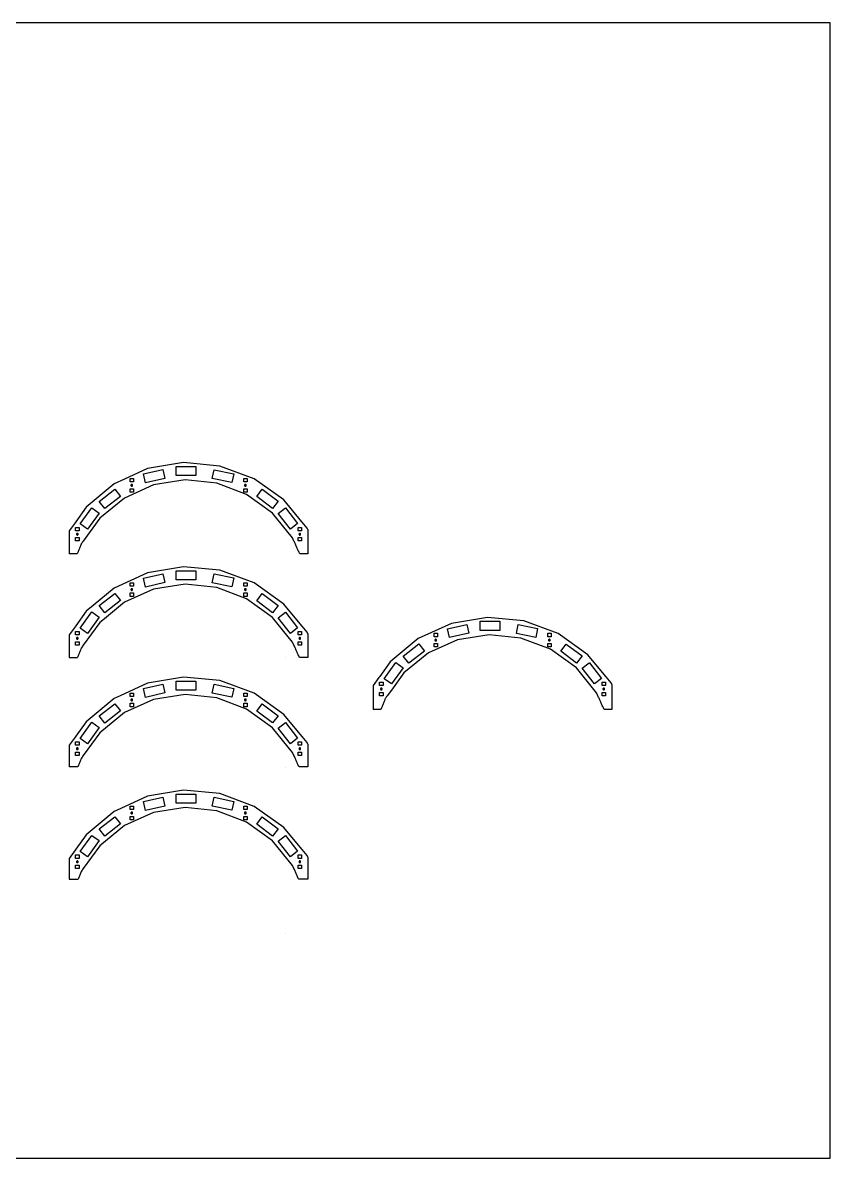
# Model space of a CAD drawing. Header units: metres. Extents: x -1012 to 1988, y -1326 to 674.
# Drawn here: x 566 to 1988, y -1326 to 674 of the extents above; entities that cross this region are included whole.
import ezdxf

# ---------------------------------------------------------------- set-up
doc = ezdxf.new("R2010")
doc.units = ezdxf.units.M

msp = doc.modelspace()

# ---------------------------------------------------------------- linework, layer by layer
at = {"layer": 'Layer0'}
for p, q in [((1987.8, 674.1), (-1012.2, 674.1)), ((1987.8, -1325.9), (1987.8, 674.1)), ((785.7, -111.3), (745.3, -129.8)), ((778.7, -120.6), (812.9, -112.9)), ((849.1, -100.6), (785.7, -111.3)), ((812.9, -112.9), (816.4, -128.5)), ((836.1, -107.5), (871.1, -107.5)), ((836.1, -123.5), (836.1, -107.5)), ((913.1, -106.7), (849.1, -100.6)), ((871.1, -107.5), (871.1, -123.5)), ((899.9, -128.9), (903.2, -113.2)), ((903.2, -113.2), (937.5, -120.4)), ((973.4, -129.1), (913.1, -106.7)), ((727.2, -138.1), (677.7, -179.1)), ((745.3, -129.8), (727.2, -138.1)), ((755.1, -128.7), (761.1, -128.7)), ((755.1, -134.7), (755.1, -128.7)), ((761.1, -134.7), (755.1, -134.7)), ((756.8, -140), (756.7, -140.3)), ((757, -139.6), (756.8, -140)), ((757.4, -139.4), (757, -139.6)), ((757.7, -139.3), (757.4, -139.4)), ((758.1, -139.2), (757.7, -139.3)), ((758.5, -139.3), (758.1, -139.2)), ((758.9, -139.4), (758.5, -139.3)), ((759.2, -139.6), (758.9, -139.4)), ((759.4, -140), (759.2, -139.6)), ((759.5, -140.1), (759.4, -140)), ((761.1, -128.7), (761.1, -134.7)), ((782.3, -136.2), (778.7, -120.6)), ((816.4, -128.5), (782.3, -136.2)), ((851.9, -131.2), (796.5, -140.1)), ((871.1, -123.5), (836.1, -123.5)), ((907.8, -136.9), (851.9, -131.2)), ((934.2, -136), (899.9, -128.9)), ((960.2, -156.9), (907.8, -136.9)), ((937.5, -120.4), (934.2, -136)), ((955.1, -128.7), (961.1, -128.7)), ((955.1, -134.7), (955.1, -128.7)), ((961.1, -134.7), (955.1, -134.7)), ((956.8, -140), (956.7, -140.1)), ((957, -139.6), (956.8, -140)), ((957.4, -139.4), (957, -139.6)), ((957.7, -139.3), (957.4, -139.4)), ((958.1, -139.2), (957.7, -139.3)), ((958.5, -139.3), (958.1, -139.2)), ((958.9, -139.4), (958.5, -139.3)), ((959.2, -139.6), (958.9, -139.4)), ((959.4, -140), (959.2, -139.6)), ((959.5, -140.3), (959.4, -140)), ((961.1, -128.7), (961.1, -134.7)), ((1025.8, -166.4), (973.4, -129.1)), ((700.7, -168.9), (728.3, -147.4)), ((728.3, -147.4), (738.1, -160.1)), ((796.5, -140.1), (745.3, -163.1)), ((755.1, -146.7), (761.1, -146.7)), ((755.1, -152.7), (755.1, -146.7)), ((761.1, -152.7), (755.1, -152.7)), ((756.7, -140.3), (756.6, -140.7)), ((756.6, -140.7), (756.7, -141.1)), ((756.7, -141.1), (756.7, -141.3)), ((756.7, -141.3), (756.8, -141.5)), ((756.8, -141.5), (757, -141.8)), ((757, -141.8), (757.4, -142)), ((757.4, -142), (757.7, -142.2)), ((757.7, -142.2), (758.1, -142.2)), ((758.1, -142.2), (758.5, -142.2)), ((758.5, -142.2), (758.9, -142)), ((758.9, -142), (759.2, -141.8)), ((759.2, -141.8), (759.4, -141.5)), ((759.4, -141.5), (759.5, -141.1)), ((759.5, -140.3), (759.5, -140.1)), ((759.6, -140.7), (759.5, -140.3)), ((759.5, -141.1), (759.6, -140.7)), ((761.1, -146.7), (761.1, -152.7)), ((955.1, -146.7), (961.1, -146.7)), ((955.1, -152.7), (955.1, -146.7)), ((961.1, -152.7), (955.1, -152.7)), ((956.7, -140.3), (956.6, -140.7)), ((956.6, -140.7), (956.7, -141.1)), ((956.7, -140.1), (956.7, -140.3)), ((956.7, -141.1), (956.8, -141.5)), ((956.8, -141.5), (957, -141.8)), ((957, -141.8), (957.4, -142)), ((957.4, -142), (957.7, -142.2)), ((957.7, -142.2), (958.1, -142.2)), ((958.1, -142.2), (958.5, -142.2)), ((958.5, -142.2), (958.9, -142)), ((958.9, -142), (959.2, -141.8)), ((959.2, -141.8), (959.4, -141.5)), ((959.4, -141.5), (959.5, -141.3)), ((959.6, -140.7), (959.5, -140.3)), ((959.5, -141.1), (959.6, -140.7)), ((959.5, -141.3), (959.5, -141.1)), ((1005.7, -189.8), (960.2, -156.9)), ((961.1, -146.7), (961.1, -152.7)), ((978.1, -160.3), (987.8, -147.5)), ((987.8, -147.5), (1015.7, -168.6)), ((677.7, -179.1), (659.4, -204.8)), ((710.5, -181.6), (700.7, -168.9)), ((745.3, -163.1), (701.8, -198.5)), ((738.1, -160.1), (710.5, -181.6)), ((1006, -181.4), (978.1, -160.3)), ((1015.7, -168.6), (1006, -181.4)), ((1057.6, -204.8), (1025.8, -166.4)), ((667.2, -208.7), (687.6, -180.2)), ((701.8, -198.5), (672.6, -238.8)), ((700.6, -189.5), (680.2, -218)), ((687.6, -180.2), (700.6, -189.5)), ((1041.1, -233.3), (1005.7, -189.8)), ((1015.9, -190.4), (1028.5, -180.5)), ((1037.4, -217.9), (1015.9, -190.4)), ((1028.5, -180.5), (1028.5, -180.6)), ((1028.5, -180.6), (1050, -208.1)), ((658.2, -206.5), (648.1, -220.7)), ((659.4, -204.8), (658.2, -206.5)), ((659.3, -220.7), (659.3, -214.7)), ((659.3, -214.7), (665.3, -214.7)), ((665.3, -214.7), (665.3, -220.7)), ((680.2, -218), (667.2, -208.7)), ((1050, -208.1), (1037.4, -217.9)), ((1050.9, -214.7), (1056.9, -214.7)), ((1050.9, -220.7), (1050.9, -214.7)), ((1056.9, -214.7), (1056.9, -220.7)), ((1058, -205.3), (1057.6, -204.8)), ((1066.8, -215.9), (1058, -205.3)), ((1068.1, -218.7), (1066.8, -215.9)), ((1068.1, -218.7), (1068.1, -261.6)), ((648.1, -220.7), (648.1, -261.6)), ((665.3, -220.7), (659.3, -220.7)), ((659.3, -232.7), (665.3, -232.7)), ((659.3, -238.7), (659.3, -232.7)), ((665.3, -238.7), (659.3, -238.7)), ((661, -226), (660.8, -226.3)), ((660.8, -226.3), (660.8, -226.7)), ((660.8, -226.7), (660.8, -227.1)), ((660.8, -227.1), (661, -227.5)), ((661.2, -225.7), (661, -226)), ((661, -227.5), (661.2, -227.8)), ((661.5, -225.4), (661.2, -225.7)), ((661.2, -227.8), (661.4, -227.9)), ((661.4, -227.9), (661.5, -228)), ((661.9, -225.3), (661.5, -225.4)), ((661.5, -228), (661.9, -228.2)), ((662.3, -225.2), (661.9, -225.3)), ((661.9, -228.2), (662.3, -228.2)), ((662.7, -225.3), (662.3, -225.2)), ((662.3, -228.2), (662.7, -228.2)), ((663, -225.4), (662.7, -225.3)), ((662.7, -228.2), (663, -228)), ((663.2, -225.5), (663, -225.4)), ((663, -228), (663.3, -227.8)), ((663.3, -225.7), (663.2, -225.5)), ((663.6, -226), (663.3, -225.7)), ((663.3, -227.8), (663.6, -227.5)), ((663.7, -226.3), (663.6, -226)), ((663.6, -227.5), (663.7, -227.1)), ((663.8, -226.7), (663.7, -226.3)), ((663.7, -227.1), (663.8, -226.7)), ((665.3, -232.7), (665.3, -238.7)), ((672.6, -238.8), (671.6, -240.3)), ((1043.6, -238.8), (1041.1, -233.3)), ((1044.3, -240.3), (1043.6, -238.8)), ((1056.9, -220.7), (1050.9, -220.7)), ((1050.9, -232.7), (1056.9, -232.7)), ((1050.9, -238.7), (1050.9, -232.7)), ((1056.9, -238.7), (1050.9, -238.7)), ((1052.5, -226.3), (1052.4, -226.7)), ((1052.4, -226.7), (1052.5, -227.1)), ((1052.6, -226), (1052.5, -226.3)), ((1052.5, -227.1), (1052.6, -227.5)), ((1052.9, -225.7), (1052.6, -226)), ((1052.6, -227.5), (1052.9, -227.8)), ((1053.2, -225.4), (1052.9, -225.7)), ((1052.9, -227.8), (1053.2, -228)), ((1053.5, -225.3), (1053.2, -225.4)), ((1053.2, -228), (1053.5, -228.2)), ((1053.9, -225.2), (1053.5, -225.3)), ((1053.5, -228.2), (1053.9, -228.2)), ((1054.3, -225.3), (1053.9, -225.2)), ((1053.9, -228.2), (1054.3, -228.2)), ((1054.7, -225.4), (1054.3, -225.3)), ((1054.3, -228.2), (1054.7, -228)), ((1055, -225.7), (1054.7, -225.4)), ((1054.7, -228), (1055, -227.8)), ((1055.2, -226), (1055, -225.7)), ((1055, -227.8), (1055.2, -227.5)), ((1055.4, -226.3), (1055.2, -226)), ((1055.2, -227.5), (1055.4, -227.1)), ((1055.4, -226.7), (1055.4, -226.3)), ((1055.4, -227.1), (1055.4, -226.7)), ((1056.9, -232.7), (1056.9, -238.7)), ((663.3, -258.8), (662.7, -260.2)), ((663.8, -257.4), (663.3, -258.8)), ((664.3, -255.9), (663.8, -257.4)), ((664.9, -254.5), (664.3, -255.9)), ((665.4, -253.1), (664.9, -254.5)), ((666, -251.7), (665.4, -253)), ((665.4, -253), (665.4, -253.1)), ((666.5, -250.3), (666, -251.6)), ((666, -251.6), (666, -251.7)), ((667, -248.8), (666.5, -250.2)), ((666.5, -250.2), (666.5, -250.3)), ((667.1, -248.8), (667, -248.8)), ((667.6, -247.4), (667.1, -248.8)), ((667.8, -246.8), (667.6, -247.4)), ((668.2, -245.9), (667.8, -246.8)), ((668.7, -244.5), (668.2, -245.9)), ((668.9, -244), (668.7, -244.5)), ((669.5, -243.1), (668.9, -244)), ((670.6, -241.7), (669.5, -243.1)), ((671.6, -240.3), (670.6, -241.7)), ((1044.9, -241.7), (1044.3, -240.3)), ((1045.5, -243.1), (1044.9, -241.7)), ((1046.2, -244.5), (1045.5, -243.1)), ((1046.8, -245.9), (1046.2, -244.5)), ((1047.2, -246.8), (1046.8, -245.9)), ((1047.4, -247.4), (1047.2, -246.8)), ((1048.1, -248.8), (1047.4, -247.4)), ((1048.7, -250.2), (1048.1, -248.8)), ((1048.1, -248.8), (1048.1, -248.8)), ((1048.7, -250.3), (1048.7, -250.2)), ((1049.3, -251.6), (1048.7, -250.3)), ((1049.4, -251.7), (1049.3, -251.6)), ((1050, -253), (1049.4, -251.7)), ((1050, -253.1), (1050, -253)), ((1050.6, -254.5), (1050, -253.1)), ((1051.3, -255.9), (1050.6, -254.5)), ((1051.9, -257.4), (1051.3, -255.9)), ((1052.6, -258.8), (1051.9, -257.4)), ((1053.2, -260.2), (1052.6, -258.8)), ((662.2, -261.6), (648.1, -261.6)), ((662.7, -260.2), (662.2, -261.6)), ((1053.8, -261.6), (1053.2, -260.2)), ((1068.1, -261.6), (1053.8, -261.6)), ((785.7, -294.9), (727.2, -321.7)), ((778.7, -304.2), (812.9, -296.5)), ((849.1, -284.2), (785.7, -294.9)), ((812.9, -296.5), (816.4, -312.1)), ((836.1, -291.1), (871.1, -291.1)), ((836.1, -307.1), (836.1, -291.1)), ((913.1, -290.2), (849.1, -284.2)), ((871.1, -291.1), (871.1, -307.1)), ((899.9, -312.5), (903.2, -296.8)), ((903.2, -296.8), (937.5, -303.9)), ((973.4, -312.7), (913.1, -290.2)), ((755.1, -318.3), (755.1, -312.3)), ((755.1, -312.3), (761.1, -312.3)), ((761.1, -318.3), (755.1, -318.3)), ((761.1, -312.3), (761.1, -318.3)), ((782.3, -319.8), (778.7, -304.2)), ((816.4, -312.1), (782.3, -319.8)), ((851.9, -314.8), (796.5, -323.7)), ((871.1, -307.1), (836.1, -307.1)), ((907.8, -320.5), (851.9, -314.8)), ((934.2, -319.6), (899.9, -312.5)), ((937.5, -303.9), (934.2, -319.6)), ((955.1, -312.3), (961.1, -312.3)), ((955.1, -318.3), (955.1, -312.3)), ((961.1, -318.3), (955.1, -318.3)), ((961.1, -312.3), (961.1, -318.3)), ((1025.8, -349.9), (973.4, -312.7)), ((727.2, -321.7), (690.4, -352.1)), ((700.7, -352.5), (728.3, -331)), ((728.3, -331), (738.1, -343.6)), ((796.5, -323.7), (745.3, -346.6)), ((755.1, -330.3), (761.1, -330.3)), ((755.1, -336.3), (755.1, -330.3)), ((761.1, -336.3), (755.1, -336.3)), ((756.7, -323.9), (756.6, -324.3)), ((756.6, -324.3), (756.7, -324.7)), ((756.8, -323.5), (756.7, -323.9)), ((756.7, -324.7), (756.7, -324.8)), ((756.7, -324.8), (756.8, -325)), ((757, -323.2), (756.8, -323.5)), ((756.8, -325), (757, -325.3)), ((757.4, -323), (757, -323.2)), ((757, -325.3), (757.4, -325.6)), ((757.7, -322.8), (757.4, -323)), ((757.4, -325.6), (757.7, -325.7)), ((758.1, -322.8), (757.7, -322.8)), ((757.7, -325.7), (758.1, -325.8)), ((758.5, -322.8), (758.1, -322.8)), ((758.1, -325.8), (758.5, -325.7)), ((758.9, -323), (758.5, -322.8)), ((758.5, -325.7), (758.9, -325.6)), ((759.2, -323.2), (758.9, -323)), ((758.9, -325.6), (759.2, -325.3)), ((759.4, -323.5), (759.2, -323.2)), ((759.2, -325.3), (759.4, -325)), ((759.5, -323.7), (759.4, -323.5)), ((759.4, -325), (759.5, -324.7)), ((759.5, -323.9), (759.5, -323.7)), ((759.6, -324.3), (759.5, -323.9)), ((759.5, -324.7), (759.6, -324.3)), ((761.1, -330.3), (761.1, -336.3)), ((960.2, -340.5), (907.8, -320.5)), ((955.1, -330.3), (961.1, -330.3)), ((955.1, -336.3), (955.1, -330.3)), ((961.1, -336.3), (955.1, -336.3)), ((956.7, -323.9), (956.6, -324.3)), ((956.6, -324.3), (956.7, -324.7)), ((956.8, -323.5), (956.7, -323.7)), ((956.7, -323.7), (956.7, -323.9)), ((956.7, -324.7), (956.8, -325)), ((957, -323.2), (956.8, -323.5)), ((956.8, -325), (957, -325.3)), ((957.4, -323), (957, -323.2)), ((957, -325.3), (957.4, -325.6)), ((957.7, -322.8), (957.4, -323)), ((957.4, -325.6), (957.7, -325.7)), ((958.1, -322.8), (957.7, -322.8)), ((957.7, -325.7), (958.1, -325.8)), ((958.5, -322.8), (958.1, -322.8)), ((958.1, -325.8), (958.5, -325.7)), ((958.9, -323), (958.5, -322.8)), ((958.5, -325.7), (958.9, -325.6)), ((959.2, -323.2), (958.9, -323)), ((958.9, -325.6), (959.2, -325.3)), ((959.4, -323.5), (959.2, -323.2)), ((959.2, -325.3), (959.4, -325)), ((959.5, -323.9), (959.4, -323.5)), ((959.4, -325), (959.5, -324.8)), ((959.6, -324.3), (959.5, -323.9)), ((959.5, -324.7), (959.6, -324.3)), ((959.5, -324.8), (959.5, -324.7)), ((961.1, -330.3), (961.1, -336.3)), ((978.1, -343.9), (987.8, -331.1)), ((987.8, -331.1), (1015.7, -352.2)), ((690.4, -352.1), (677.7, -362.6)), ((710.5, -365.1), (700.7, -352.5)), ((745.3, -346.6), (709.8, -375.6)), ((738.1, -343.6), (710.5, -365.1)), ((1005.7, -373.3), (960.2, -340.5)), ((1006, -365), (978.1, -343.9)), ((1015.7, -352.2), (1006, -365)), ((1057.6, -388.3), (1025.8, -349.9)), ((677.7, -362.6), (659.4, -388.3)), ((667.2, -392.2), (687.6, -363.8)), ((700.6, -373.1), (680.2, -401.6)), ((687.6, -363.8), (700.6, -373.1)), ((709.8, -375.6), (701.8, -382.1)), ((1041.1, -416.9), (1005.7, -373.3)), ((1015.9, -373.9), (1028.5, -364.1)), ((1037.4, -401.5), (1015.9, -373.9)), ((1028.5, -364.1), (1028.5, -364.2)), ((1028.5, -364.2), (1050, -391.7)), ((1384.3, -373.3), (1320.9, -384)), ((1448.3, -379.3), (1384.3, -373.3)), ((1508.6, -401.8), (1448.3, -379.3)), ((658.2, -390.1), (648.1, -404.2)), ((659.4, -388.3), (658.2, -390.1)), ((659.3, -398.3), (665.3, -398.3)), ((659.3, -404.3), (659.3, -398.3)), ((665.3, -398.3), (665.3, -404.3)), ((680.2, -401.6), (667.2, -392.2)), ((701.8, -382.1), (672.6, -422.4)), ((1050, -391.7), (1037.4, -401.5)), ((1050.9, -398.3), (1056.9, -398.3)), ((1050.9, -404.3), (1050.9, -398.3)), ((1056.9, -398.3), (1056.9, -404.3)), ((1058, -388.9), (1057.6, -388.3)), ((1066.8, -399.5), (1058, -388.9)), ((1068.1, -402.3), (1066.8, -399.5)), ((1320.9, -384), (1262.4, -410.7)), ((1313.9, -393.2), (1348, -385.6)), ((1317.4, -408.9), (1313.9, -393.2)), ((1348, -385.6), (1351.6, -401.2)), ((1371.3, -380.2), (1406.3, -380.2)), ((1371.3, -396.2), (1371.3, -380.2)), ((1406.3, -396.2), (1371.3, -396.2)), ((1406.3, -380.2), (1406.3, -396.2)), ((1435.1, -401.5), (1438.4, -385.9)), ((1438.4, -385.9), (1472.6, -393)), ((1472.6, -393), (1469.3, -408.7)), ((648.1, -404.2), (648.1, -443.8)), ((665.3, -404.3), (659.3, -404.3)), ((659.3, -416.3), (665.3, -416.3)), ((659.3, -422.3), (659.3, -416.3)), ((661, -409.5), (660.8, -409.9)), ((660.8, -409.9), (660.8, -410.3)), ((660.8, -410.3), (660.8, -410.7)), ((660.8, -410.7), (661, -411)), ((661.2, -409.2), (661, -409.5)), ((661, -411), (661.2, -411.3)), ((661.5, -409), (661.2, -409.2)), ((661.2, -411.3), (661.4, -411.5)), ((661.4, -411.5), (661.5, -411.6)), ((661.9, -408.8), (661.5, -409)), ((661.5, -411.6), (661.9, -411.7)), ((662.3, -408.8), (661.9, -408.8)), ((661.9, -411.7), (662.3, -411.8)), ((662.7, -408.8), (662.3, -408.8)), ((662.3, -411.8), (662.7, -411.7)), ((663, -409), (662.7, -408.8)), ((662.7, -411.7), (663, -411.6)), ((663.2, -409.1), (663, -409)), ((663, -411.6), (663.3, -411.3)), ((663.3, -409.2), (663.2, -409.1)), ((663.6, -409.5), (663.3, -409.2)), ((663.3, -411.3), (663.6, -411)), ((663.7, -409.9), (663.6, -409.5)), ((663.6, -411), (663.7, -410.7)), ((663.8, -410.3), (663.7, -409.9)), ((663.7, -410.7), (663.8, -410.3)), ((665.3, -416.3), (665.3, -422.3)), ((1043.6, -422.4), (1041.1, -416.9)), ((1056.9, -404.3), (1050.9, -404.3)), ((1050.9, -416.3), (1056.9, -416.3)), ((1050.9, -422.3), (1050.9, -416.3)), ((1052.5, -409.9), (1052.4, -410.3)), ((1052.4, -410.3), (1052.5, -410.7)), ((1052.6, -409.5), (1052.5, -409.9)), ((1052.5, -410.7), (1052.6, -411)), ((1052.9, -409.2), (1052.6, -409.5)), ((1052.6, -411), (1052.9, -411.3)), ((1053.2, -409), (1052.9, -409.2)), ((1052.9, -411.3), (1053.2, -411.6)), ((1053.5, -408.8), (1053.2, -409)), ((1053.2, -411.6), (1053.5, -411.7)), ((1053.9, -408.8), (1053.5, -408.8)), ((1053.5, -411.7), (1053.9, -411.8)), ((1054.3, -408.8), (1053.9, -408.8)), ((1053.9, -411.8), (1054.3, -411.7)), ((1054.7, -409), (1054.3, -408.8)), ((1054.3, -411.7), (1054.7, -411.6)), ((1055, -409.2), (1054.7, -409)), ((1054.7, -411.6), (1055, -411.3)), ((1055.2, -409.5), (1055, -409.2)), ((1055, -411.3), (1055.2, -411)), ((1055.4, -409.9), (1055.2, -409.5)), ((1055.2, -411), (1055.4, -410.7)), ((1055.4, -410.3), (1055.4, -409.9)), ((1055.4, -410.7), (1055.4, -410.3)), ((1056.9, -416.3), (1056.9, -422.3)), ((1068.1, -402.3), (1068.1, -443.8)), ((1262.4, -410.7), (1212.8, -451.7)), ((1331.7, -412.8), (1280.4, -435.7)), ((1290.3, -407.3), (1290.3, -401.3)), ((1290.3, -401.3), (1296.3, -401.3)), ((1296.3, -407.3), (1290.3, -407.3)), ((1290.3, -419.3), (1296.3, -419.3)), ((1290.3, -425.3), (1290.3, -419.3)), ((1292, -412.6), (1291.8, -413)), ((1291.8, -413), (1291.8, -413.3)), ((1291.8, -413.3), (1291.8, -413.7)), ((1291.8, -413.7), (1291.9, -413.9)), ((1291.9, -413.9), (1292, -414.1)), ((1292.2, -412.3), (1292, -412.6)), ((1292, -414.1), (1292.2, -414.4)), ((1292.5, -412), (1292.2, -412.3)), ((1292.2, -414.4), (1292.5, -414.6)), ((1292.9, -411.9), (1292.5, -412)), ((1292.5, -414.6), (1292.9, -414.8)), ((1293.3, -411.8), (1292.9, -411.9)), ((1292.9, -414.8), (1293.3, -414.8)), ((1293.6, -411.9), (1293.3, -411.8)), ((1293.3, -414.8), (1293.6, -414.8)), ((1294, -412), (1293.6, -411.9)), ((1293.6, -414.8), (1294, -414.6)), ((1294.3, -412.3), (1294, -412)), ((1294, -414.6), (1294.3, -414.4)), ((1294.6, -412.6), (1294.3, -412.3)), ((1294.3, -414.4), (1294.6, -414.1)), ((1294.6, -412.8), (1294.6, -412.6)), ((1294.7, -413), (1294.6, -412.8)), ((1294.6, -414.1), (1294.7, -413.7)), ((1294.8, -413.3), (1294.7, -413)), ((1294.7, -413.7), (1294.8, -413.3)), ((1296.3, -401.3), (1296.3, -407.3)), ((1296.3, -419.3), (1296.3, -425.3)), ((1351.6, -401.2), (1317.4, -408.9)), ((1387.1, -403.8), (1331.7, -412.8)), ((1442.9, -409.6), (1387.1, -403.8)), ((1469.3, -408.7), (1435.1, -401.5)), ((1495.4, -429.5), (1442.9, -409.6)), ((1490.3, -401.3), (1496.3, -401.3)), ((1490.3, -407.3), (1490.3, -401.3)), ((1496.3, -407.3), (1490.3, -407.3)), ((1490.3, -419.3), (1496.3, -419.3)), ((1490.3, -425.3), (1490.3, -419.3)), ((1491.9, -412.8), (1491.8, -413)), ((1491.8, -413), (1491.8, -413.3)), ((1491.8, -413.3), (1491.8, -413.7)), ((1491.8, -413.7), (1492, -414.1)), ((1492, -412.6), (1491.9, -412.8)), ((1492.2, -412.3), (1492, -412.6)), ((1492, -414.1), (1492.2, -414.4)), ((1492.5, -412), (1492.2, -412.3)), ((1492.2, -414.4), (1492.5, -414.6)), ((1492.9, -411.9), (1492.5, -412)), ((1492.5, -414.6), (1492.9, -414.8)), ((1493.3, -411.8), (1492.9, -411.9)), ((1492.9, -414.8), (1493.3, -414.8)), ((1493.6, -411.9), (1493.3, -411.8)), ((1493.3, -414.8), (1493.6, -414.8)), ((1494, -412), (1493.6, -411.9)), ((1493.6, -414.8), (1494, -414.6)), ((1494.3, -412.3), (1494, -412)), ((1494, -414.6), (1494.3, -414.4)), ((1494.6, -412.6), (1494.3, -412.3)), ((1494.3, -414.4), (1494.6, -414.1)), ((1494.7, -413), (1494.6, -412.6)), ((1494.6, -413.9), (1494.7, -413.7)), ((1494.6, -414.1), (1494.6, -413.9)), ((1494.8, -413.3), (1494.7, -413)), ((1494.7, -413.7), (1494.8, -413.3)), ((1496.3, -401.3), (1496.3, -407.3)), ((1496.3, -419.3), (1496.3, -425.3)), ((1561, -439), (1508.6, -401.8)), ((665.3, -422.3), (659.3, -422.3)), ((664.3, -439.5), (663.8, -440.9)), ((664.9, -438.1), (664.3, -439.5)), ((665.4, -436.7), (664.9, -438.1)), ((666, -435.3), (665.4, -436.6)), ((665.4, -436.6), (665.4, -436.7)), ((666.5, -433.8), (666, -435.2)), ((666, -435.2), (666, -435.3)), ((667, -432.4), (666.5, -433.8)), ((666.5, -433.8), (666.5, -433.8)), ((667.1, -432.4), (667, -432.4)), ((667.6, -430.9), (667.1, -432.4)), ((667.8, -430.4), (667.6, -430.9)), ((668.2, -429.5), (667.8, -430.4)), ((668.7, -428.1), (668.2, -429.5)), ((668.9, -427.6), (668.7, -428.1)), ((669.5, -426.7), (668.9, -427.6)), ((670.6, -425.3), (669.5, -426.7)), ((671.6, -423.8), (670.6, -425.3)), ((672.6, -422.4), (671.6, -423.8)), ((1044.3, -423.8), (1043.6, -422.4)), ((1044.9, -425.3), (1044.3, -423.8)), ((1045.5, -426.7), (1044.9, -425.3)), ((1046.2, -428.1), (1045.5, -426.7)), ((1046.8, -429.5), (1046.2, -428.1)), ((1047.2, -430.4), (1046.8, -429.5)), ((1047.4, -430.9), (1047.2, -430.4)), ((1048.1, -432.4), (1047.4, -430.9)), ((1048.1, -432.4), (1048.1, -432.4)), ((1048.7, -433.8), (1048.1, -432.4)), ((1049.3, -435.2), (1048.7, -433.8)), ((1048.7, -433.8), (1048.7, -433.8)), ((1049.4, -435.3), (1049.3, -435.2)), ((1050, -436.6), (1049.4, -435.3)), ((1050, -436.7), (1050, -436.6)), ((1050.6, -438.1), (1050, -436.7)), ((1051.3, -439.5), (1050.6, -438.1)), ((1056.9, -422.3), (1050.9, -422.3)), ((1051.9, -440.9), (1051.3, -439.5)), ((1235.8, -441.6), (1263.4, -420.1)), ((1280.4, -435.7), (1236.9, -471.2)), ((1273.3, -432.7), (1245.6, -454.2)), ((1263.4, -420.1), (1273.3, -432.7)), ((1296.3, -425.3), (1290.3, -425.3)), ((1496.3, -425.3), (1490.3, -425.3)), ((1540.8, -462.4), (1495.4, -429.5)), ((1513.3, -432.9), (1522.9, -420.2)), ((1541.2, -454), (1513.3, -432.9)), ((1522.9, -420.2), (1550.8, -441.3)), ((1592.7, -477.4), (1561, -439)), ((648.1, -443.8), (662.7, -443.8)), ((663.3, -442.4), (662.7, -443.8)), ((663.8, -440.9), (663.3, -442.4)), ((1028.5, -444.1), (1028.5, -444.2)), ((1052.6, -442.4), (1051.9, -440.9)), ((1053.2, -443.8), (1052.6, -442.4)), ((1068.1, -443.8), (1053.2, -443.8)), ((1212.8, -451.7), (1194.6, -477.4)), ((1202.3, -481.3), (1222.7, -452.9)), ((1222.7, -452.9), (1235.7, -462.2)), ((1245.6, -454.2), (1235.8, -441.6)), ((1550.8, -441.3), (1541.2, -454)), ((1551, -463), (1563.6, -453.1)), ((1563.6, -453.1), (1563.7, -453.2)), ((1563.7, -453.2), (1585.2, -480.7)), ((849.1, -478.5), (785.7, -489.2)), ((913.1, -484.6), (849.1, -478.5)), ((1193.3, -479.2), (1183.3, -493.3)), ((1194.6, -477.4), (1193.3, -479.2)), ((1236.9, -471.2), (1215.1, -501.4)), ((1235.7, -462.2), (1215.3, -490.6)), ((1576.3, -505.9), (1540.8, -462.4)), ((1572.6, -490.6), (1551, -463)), ((1593.2, -478), (1592.7, -477.4)), ((1602, -488.6), (1593.2, -478)), ((785.7, -489.2), (737.6, -511.3)), ((778.7, -498.5), (812.9, -490.8)), ((782.3, -514.1), (778.7, -498.5)), ((812.9, -490.8), (816.4, -506.4)), ((836.1, -485.4), (871.1, -485.4)), ((836.1, -501.4), (836.1, -485.4)), ((871.1, -485.4), (871.1, -501.4)), ((899.9, -506.8), (903.2, -491.1)), ((903.2, -491.1), (937.5, -498.3)), ((973.4, -507), (913.1, -484.6)), ((937.5, -498.3), (934.2, -513.9)), ((1183.3, -493.3), (1183.3, -535.7)), ((1194.4, -493.4), (1194.4, -487.4)), ((1194.4, -487.4), (1200.4, -487.4)), ((1200.4, -493.4), (1194.4, -493.4)), ((1196, -499), (1195.9, -499.4)), ((1195.9, -499.4), (1196, -499.7)), ((1196.1, -498.6), (1196, -499)), ((1196, -499.7), (1196.1, -500.1)), ((1196.4, -498.3), (1196.1, -498.6)), ((1196.7, -498.1), (1196.4, -498.3)), ((1197.1, -497.9), (1196.7, -498.1)), ((1197.4, -497.9), (1197.1, -497.9)), ((1197.8, -497.9), (1197.4, -497.9)), ((1198.2, -498.1), (1197.8, -497.9)), ((1198.3, -498.2), (1198.2, -498.1)), ((1198.5, -498.3), (1198.3, -498.2)), ((1198.7, -498.6), (1198.5, -498.3)), ((1198.9, -499), (1198.7, -498.6)), ((1198.7, -500.1), (1198.9, -499.7)), ((1198.9, -499.4), (1198.9, -499)), ((1198.9, -499.7), (1198.9, -499.4)), ((1200.4, -487.4), (1200.4, -493.4)), ((1215.3, -490.6), (1202.3, -481.3)), ((1585.2, -480.7), (1572.6, -490.6)), ((1586.1, -487.4), (1592.1, -487.4)), ((1586.1, -493.4), (1586.1, -487.4)), ((1592.1, -493.4), (1586.1, -493.4)), ((1587.8, -498.6), (1587.6, -499)), ((1587.6, -499), (1587.6, -499.4)), ((1587.6, -499.4), (1587.6, -499.7)), ((1587.6, -499.7), (1587.8, -500.1)), ((1588, -498.3), (1587.8, -498.6)), ((1588.3, -498.1), (1588, -498.3)), ((1588.7, -497.9), (1588.3, -498.1)), ((1589.1, -497.9), (1588.7, -497.9)), ((1589.5, -497.9), (1589.1, -497.9)), ((1589.8, -498.1), (1589.5, -497.9)), ((1590.1, -498.3), (1589.8, -498.1)), ((1590.4, -498.6), (1590.1, -498.3)), ((1590.5, -499), (1590.4, -498.6)), ((1590.4, -500.1), (1590.5, -499.7)), ((1590.6, -499.4), (1590.5, -499)), ((1590.5, -499.7), (1590.6, -499.4)), ((1592.1, -487.4), (1592.1, -493.4)), ((1603.2, -491.4), (1602, -488.6)), ((1603.2, -491.4), (1603.2, -535.7)), ((727.2, -516), (677.7, -557)), ((737.6, -511.3), (727.2, -516)), ((796.5, -518), (745.3, -541)), ((755.1, -512.6), (755.1, -506.6)), ((755.1, -506.6), (761.1, -506.6)), ((761.1, -512.6), (755.1, -512.6)), ((756.7, -518.2), (756.6, -518.6)), ((756.6, -518.6), (756.7, -519)), ((756.8, -517.9), (756.7, -518.2)), ((756.7, -519), (756.7, -519.2)), ((756.7, -519.2), (756.8, -519.4)), ((757, -517.5), (756.8, -517.9)), ((756.8, -519.4), (757, -519.7)), ((757.4, -517.3), (757, -517.5)), ((757, -519.7), (757.4, -519.9)), ((757.7, -517.2), (757.4, -517.3)), ((757.4, -519.9), (757.7, -520.1)), ((758.1, -517.1), (757.7, -517.2)), ((758.5, -517.2), (758.1, -517.1)), ((758.9, -517.3), (758.5, -517.2)), ((758.5, -520.1), (758.9, -519.9)), ((759.2, -517.5), (758.9, -517.3)), ((758.9, -519.9), (759.2, -519.7)), ((759.4, -517.9), (759.2, -517.5)), ((759.2, -519.7), (759.4, -519.4)), ((759.5, -518), (759.4, -517.9)), ((759.4, -519.4), (759.5, -519)), ((759.5, -518.2), (759.5, -518)), ((759.6, -518.6), (759.5, -518.2)), ((759.5, -519), (759.6, -518.6)), ((761.1, -506.6), (761.1, -512.6)), ((816.4, -506.4), (782.3, -514.1)), ((851.9, -509.1), (796.5, -518)), ((871.1, -501.4), (836.1, -501.4)), ((907.8, -514.8), (851.9, -509.1)), ((934.2, -513.9), (899.9, -506.8)), ((960.2, -534.8), (907.8, -514.8)), ((955.1, -506.6), (961.1, -506.6)), ((955.1, -512.6), (955.1, -506.6)), ((961.1, -512.6), (955.1, -512.6)), ((956.7, -518.2), (956.6, -518.6)), ((956.6, -518.6), (956.7, -519)), ((956.8, -517.9), (956.7, -518)), ((956.7, -518), (956.7, -518.2)), ((956.7, -519), (956.8, -519.4)), ((957, -517.5), (956.8, -517.9)), ((956.8, -519.4), (957, -519.7)), ((957.4, -517.3), (957, -517.5)), ((957, -519.7), (957.4, -519.9)), ((957.7, -517.2), (957.4, -517.3)), ((957.4, -519.9), (957.7, -520.1)), ((958.1, -517.1), (957.7, -517.2)), ((958.5, -517.2), (958.1, -517.1)), ((958.9, -517.3), (958.5, -517.2)), ((958.5, -520.1), (958.9, -519.9)), ((959.2, -517.5), (958.9, -517.3)), ((958.9, -519.9), (959.2, -519.7)), ((959.4, -517.9), (959.2, -517.5)), ((959.2, -519.7), (959.4, -519.4)), ((959.5, -518.2), (959.4, -517.9)), ((959.4, -519.4), (959.5, -519.2)), ((959.6, -518.6), (959.5, -518.2)), ((959.5, -519), (959.6, -518.6)), ((959.5, -519.2), (959.5, -519)), ((961.1, -506.6), (961.1, -512.6)), ((1025.8, -544.3), (973.4, -507)), ((1194.4, -505.4), (1200.4, -505.4)), ((1194.4, -511.4), (1194.4, -505.4)), ((1200.4, -511.4), (1194.4, -511.4)), ((1196.1, -500.1), (1196.4, -500.4)), ((1196.4, -500.4), (1196.5, -500.5)), ((1196.5, -500.5), (1196.7, -500.7)), ((1196.7, -500.7), (1197.1, -500.8)), ((1197.1, -500.8), (1197.4, -500.9)), ((1197.4, -500.9), (1197.8, -500.8)), ((1197.8, -500.8), (1198.2, -500.7)), ((1198.2, -500.7), (1198.5, -500.4)), ((1198.5, -500.4), (1198.7, -500.1)), ((1200.4, -505.4), (1200.4, -511.4)), ((1203, -519.5), (1202.8, -520)), ((1203.3, -518.6), (1203, -519.5)), ((1203.8, -517.2), (1203.3, -518.6)), ((1204, -516.6), (1203.8, -517.2)), ((1204.7, -515.7), (1204, -516.6)), ((1205.7, -514.3), (1204.7, -515.7)), ((1206.7, -512.9), (1205.7, -514.3)), ((1207.8, -511.5), (1206.7, -512.9)), ((1215.1, -501.4), (1207.8, -511.5)), ((1578.8, -511.5), (1576.3, -505.9)), ((1579.4, -512.9), (1578.8, -511.5)), ((1580, -514.3), (1579.4, -512.9)), ((1580.7, -515.7), (1580, -514.3)), ((1581.3, -517.2), (1580.7, -515.7)), ((1581.9, -518.6), (1581.3, -517.2)), ((1582.4, -519.5), (1581.9, -518.6)), ((1582.6, -520), (1582.4, -519.5)), ((1586.1, -511.4), (1586.1, -505.4)), ((1586.1, -505.4), (1592.1, -505.4)), ((1592.1, -511.4), (1586.1, -511.4)), ((1587.8, -500.1), (1588, -500.4)), ((1588, -500.4), (1588.3, -500.7)), ((1588.3, -500.7), (1588.7, -500.8)), ((1588.7, -500.8), (1589.1, -500.9)), ((1589.1, -500.9), (1589.5, -500.8)), ((1589.5, -500.8), (1589.8, -500.7)), ((1589.8, -500.7), (1590.1, -500.4)), ((1590.1, -500.4), (1590.4, -500.1)), ((1592.1, -505.4), (1592.1, -511.4)), ((700.7, -546.8), (728.3, -525.3)), ((738.1, -538), (710.5, -559.5)), ((728.3, -525.3), (738.1, -538)), ((755.1, -524.6), (761.1, -524.6)), ((755.1, -530.6), (755.1, -524.6)), ((761.1, -530.6), (755.1, -530.6)), ((757.7, -520.1), (758.1, -520.1)), ((758.1, -520.1), (758.5, -520.1)), ((761.1, -524.6), (761.1, -530.6)), ((955.1, -524.6), (961.1, -524.6)), ((955.1, -530.6), (955.1, -524.6)), ((961.1, -530.6), (955.1, -530.6)), ((957.7, -520.1), (958.1, -520.1)), ((958.1, -520.1), (958.5, -520.1)), ((1005.7, -567.7), (960.2, -534.8)), ((961.1, -524.6), (961.1, -530.6)), ((978.1, -538.2), (987.8, -525.4)), ((1006, -559.3), (978.1, -538.2)), ((987.8, -525.4), (1015.7, -546.5)), ((1196.8, -535.7), (1183.3, -535.7)), ((1197.3, -534.3), (1196.8, -535.7)), ((1197.9, -532.8), (1197.3, -534.3)), ((1198.4, -531.4), (1197.9, -532.8)), ((1199, -530), (1198.4, -531.4)), ((1199.5, -528.6), (1199, -530)), ((1200, -527.2), (1199.5, -528.6)), ((1200.6, -525.7), (1200, -527.2)), ((1201.1, -524.3), (1200.6, -525.7)), ((1200.6, -525.7), (1200.6, -525.7)), ((1201.7, -522.9), (1201.1, -524.3)), ((1201.1, -524.3), (1201.1, -524.3)), ((1202.2, -521.5), (1201.7, -522.8)), ((1201.7, -522.8), (1201.7, -522.9)), ((1202.8, -520), (1202.2, -521.4)), ((1202.2, -521.4), (1202.2, -521.5)), ((1583.2, -521.4), (1582.6, -520)), ((1583.2, -521.5), (1583.2, -521.4)), ((1583.9, -522.8), (1583.2, -521.5)), ((1583.9, -522.9), (1583.9, -522.8)), ((1584.5, -524.3), (1583.9, -522.9)), ((1584.5, -524.3), (1584.5, -524.3)), ((1585.1, -525.7), (1584.5, -524.3)), ((1585.2, -525.7), (1585.1, -525.7)), ((1585.8, -527.2), (1585.2, -525.7)), ((1586.4, -528.6), (1585.8, -527.2)), ((1587.1, -530), (1586.4, -528.6)), ((1587.7, -531.4), (1587.1, -530)), ((1588.3, -532.8), (1587.7, -531.4)), ((1589, -534.3), (1588.3, -532.8)), ((1589.6, -535.7), (1589, -534.3)), ((1603.2, -535.7), (1589.6, -535.7)), ((677.7, -557), (659.4, -582.7)), ((667.2, -586.6), (687.6, -558.1)), ((687.6, -558.1), (700.6, -567.4)), ((710.5, -559.5), (700.7, -546.8)), ((745.3, -541), (701.8, -576.4)), ((1015.7, -546.5), (1006, -559.3)), ((1015.9, -568.3), (1028.5, -558.4)), ((1057.6, -582.7), (1025.8, -544.3)), ((1028.5, -558.5), (1028.5, -558.4)), ((1028.5, -558.5), (1050, -586)), ((701.8, -576.4), (672.6, -616.7)), ((700.6, -567.4), (680.2, -595.9)), ((1041.1, -611.2), (1005.7, -567.7)), ((1037.4, -595.8), (1015.9, -568.3)), ((658.2, -584.4), (648.1, -598.6)), ((648.1, -598.6), (648.1, -636.7)), ((659.4, -582.7), (658.2, -584.4)), ((659.3, -598.6), (659.3, -592.6)), ((659.3, -592.6), (665.3, -592.6)), ((665.3, -598.6), (659.3, -598.6)), ((665.3, -592.6), (665.3, -598.6)), ((680.2, -595.9), (667.2, -586.6)), ((1050, -586), (1037.4, -595.8)), ((1050.9, -592.6), (1056.9, -592.6)), ((1050.9, -598.6), (1050.9, -592.6)), ((1056.9, -598.6), (1050.9, -598.6)), ((1056.9, -592.6), (1056.9, -598.6)), ((1058, -583.2), (1057.6, -582.7)), ((1066.8, -593.8), (1058, -583.2)), ((1068.1, -596.6), (1066.8, -593.8)), ((1068.1, -596.6), (1068.1, -636.7)), ((659.3, -616.6), (659.3, -610.6)), ((659.3, -610.6), (665.3, -610.6)), ((665.3, -616.6), (659.3, -616.6)), ((661, -603.9), (660.8, -604.2)), ((660.8, -604.2), (660.8, -604.6)), ((660.8, -604.6), (660.8, -605)), ((660.8, -605), (661, -605.4)), ((661.2, -603.6), (661, -603.9)), ((661, -605.4), (661.2, -605.7)), ((661.5, -603.3), (661.2, -603.6)), ((661.2, -605.7), (661.4, -605.8)), ((661.4, -605.8), (661.5, -605.9)), ((661.9, -603.2), (661.5, -603.3)), ((661.5, -605.9), (661.9, -606.1)), ((662.3, -603.1), (661.9, -603.2)), ((661.9, -606.1), (662.3, -606.1)), ((662.7, -603.2), (662.3, -603.1)), ((662.3, -606.1), (662.7, -606.1)), ((663, -603.3), (662.7, -603.2)), ((662.7, -606.1), (663, -605.9)), ((663.2, -603.4), (663, -603.3)), ((663, -605.9), (663.3, -605.7)), ((663.3, -603.6), (663.2, -603.4)), ((663.6, -603.9), (663.3, -603.6)), ((663.3, -605.7), (663.6, -605.4)), ((663.7, -604.2), (663.6, -603.9)), ((663.6, -605.4), (663.7, -605)), ((663.8, -604.6), (663.7, -604.2)), ((663.7, -605), (663.8, -604.6)), ((665.3, -610.6), (665.3, -616.6)), ((670.6, -619.6), (669.5, -621)), ((671.6, -618.2), (670.6, -619.6)), ((672.6, -616.7), (671.6, -618.2)), ((1043.6, -616.7), (1041.1, -611.2)), ((1044.3, -618.2), (1043.6, -616.7)), ((1044.9, -619.6), (1044.3, -618.2)), ((1045.5, -621), (1044.9, -619.6)), ((1050.9, -616.6), (1050.9, -610.6)), ((1050.9, -610.6), (1056.9, -610.6)), ((1056.9, -616.6), (1050.9, -616.6)), ((1052.5, -604.2), (1052.4, -604.6)), ((1052.4, -604.6), (1052.5, -605)), ((1052.6, -603.9), (1052.5, -604.2)), ((1052.5, -605), (1052.6, -605.4)), ((1052.9, -603.6), (1052.6, -603.9)), ((1052.6, -605.4), (1052.9, -605.7)), ((1053.2, -603.3), (1052.9, -603.6)), ((1052.9, -605.7), (1053.2, -605.9)), ((1053.5, -603.2), (1053.2, -603.3)), ((1053.2, -605.9), (1053.5, -606.1)), ((1053.9, -603.1), (1053.5, -603.2)), ((1053.5, -606.1), (1053.9, -606.1)), ((1054.3, -603.2), (1053.9, -603.1)), ((1053.9, -606.1), (1054.3, -606.1)), ((1054.7, -603.3), (1054.3, -603.2)), ((1054.3, -606.1), (1054.7, -605.9)), ((1055, -603.6), (1054.7, -603.3)), ((1054.7, -605.9), (1055, -605.7)), ((1055.2, -603.9), (1055, -603.6)), ((1055, -605.7), (1055.2, -605.4)), ((1055.4, -604.2), (1055.2, -603.9)), ((1055.2, -605.4), (1055.4, -605)), ((1055.4, -604.6), (1055.4, -604.2)), ((1055.4, -605), (1055.4, -604.6)), ((1056.9, -610.6), (1056.9, -616.6)), ((663.3, -636.7), (648.1, -636.7)), ((663.8, -635.3), (663.3, -636.7)), ((664.3, -633.8), (663.8, -635.3)), ((664.9, -632.4), (664.3, -633.8)), ((665.4, -631), (664.9, -632.4)), ((666, -629.6), (665.4, -630.9)), ((665.4, -630.9), (665.4, -631)), ((666.5, -628.2), (666, -629.5)), ((666, -629.5), (666, -629.6)), ((667, -626.7), (666.5, -628.1)), ((666.5, -628.1), (666.5, -628.2)), ((667.1, -626.7), (667, -626.7)), ((667.6, -625.3), (667.1, -626.7)), ((667.8, -624.7), (667.6, -625.3)), ((668.2, -623.8), (667.8, -624.7)), ((668.7, -622.4), (668.2, -623.8)), ((668.9, -621.9), (668.7, -622.4)), ((669.5, -621), (668.9, -621.9)), ((1028.5, -638.4), (1028.5, -638.5)), ((1046.2, -622.4), (1045.5, -621)), ((1046.8, -623.8), (1046.2, -622.4)), ((1047.2, -624.7), (1046.8, -623.8)), ((1047.4, -625.3), (1047.2, -624.7)), ((1048.1, -626.7), (1047.4, -625.3)), ((1048.7, -628.1), (1048.1, -626.7)), ((1048.1, -626.7), (1048.1, -626.7)), ((1048.7, -628.2), (1048.7, -628.1)), ((1049.3, -629.5), (1048.7, -628.2)), ((1049.4, -629.6), (1049.3, -629.5)), ((1050, -630.9), (1049.4, -629.6)), ((1050, -631), (1050, -630.9)), ((1050.6, -632.4), (1050, -631)), ((1051.3, -633.8), (1050.6, -632.4)), ((1051.9, -635.3), (1051.3, -633.8)), ((1052.6, -636.7), (1051.9, -635.3)), ((1068.1, -636.7), (1052.6, -636.7)), ((849.1, -677.6), (785.7, -688.3)), ((913.1, -683.7), (849.1, -677.6)), ((785.7, -688.3), (738.9, -709.8)), ((778.7, -697.6), (812.9, -689.9)), ((782.3, -713.2), (778.7, -697.6)), ((812.9, -689.9), (816.4, -705.5)), ((836.1, -684.5), (871.1, -684.5)), ((836.1, -700.5), (836.1, -684.5)), ((871.1, -684.5), (871.1, -700.5)), ((899.9, -705.9), (903.2, -690.2)), ((903.2, -690.2), (937.5, -697.4)), ((973.4, -706.1), (913.1, -683.7)), ((937.5, -697.4), (934.2, -713)), ((727.2, -715.1), (677.7, -756.1)), ((738.9, -709.8), (727.2, -715.1)), ((796.5, -717.1), (745.3, -740.1)), ((755.1, -711.7), (755.1, -705.7)), ((755.1, -705.7), (761.1, -705.7)), ((761.1, -711.7), (755.1, -711.7)), ((756.7, -717.3), (756.6, -717.7)), ((756.6, -717.7), (756.7, -718.1)), ((756.8, -717), (756.7, -717.3)), ((756.7, -718.1), (756.7, -718.3)), ((756.7, -718.3), (756.8, -718.5)), ((757, -716.6), (756.8, -717)), ((756.8, -718.5), (757, -718.8)), ((757.4, -716.4), (757, -716.6)), ((757, -718.8), (757.4, -719)), ((757.7, -716.3), (757.4, -716.4)), ((757.4, -719), (757.7, -719.2)), ((758.1, -716.2), (757.7, -716.3)), ((757.7, -719.2), (758.1, -719.2)), ((758.5, -716.3), (758.1, -716.2)), ((758.1, -719.2), (758.5, -719.2)), ((758.9, -716.4), (758.5, -716.3)), ((758.5, -719.2), (758.9, -719)), ((759.2, -716.6), (758.9, -716.4)), ((758.9, -719), (759.2, -718.8)), ((759.4, -717), (759.2, -716.6)), ((759.2, -718.8), (759.4, -718.5)), ((759.5, -717.1), (759.4, -717)), ((759.4, -718.5), (759.5, -718.1)), ((759.5, -717.3), (759.5, -717.1)), ((759.6, -717.7), (759.5, -717.3)), ((759.5, -718.1), (759.6, -717.7)), ((761.1, -705.7), (761.1, -711.7)), ((816.4, -705.5), (782.3, -713.2)), ((851.9, -708.2), (796.5, -717.1)), ((871.1, -700.5), (836.1, -700.5)), ((907.8, -713.9), (851.9, -708.2)), ((934.2, -713), (899.9, -705.9)), ((960.2, -733.9), (907.8, -713.9)), ((955.1, -711.7), (955.1, -705.7)), ((955.1, -705.7), (961.1, -705.7)), ((961.1, -711.7), (955.1, -711.7)), ((956.7, -717.3), (956.6, -717.7)), ((956.6, -717.7), (956.7, -718.1)), ((956.8, -717), (956.7, -717.1)), ((956.7, -717.1), (956.7, -717.3)), ((956.7, -718.1), (956.8, -718.5)), ((957, -716.6), (956.8, -717)), ((956.8, -718.5), (957, -718.8)), ((957.4, -716.4), (957, -716.6)), ((957, -718.8), (957.4, -719)), ((957.7, -716.3), (957.4, -716.4)), ((957.4, -719), (957.7, -719.2)), ((958.1, -716.2), (957.7, -716.3)), ((957.7, -719.2), (958.1, -719.2)), ((958.5, -716.3), (958.1, -716.2)), ((958.1, -719.2), (958.5, -719.2)), ((958.9, -716.4), (958.5, -716.3)), ((958.5, -719.2), (958.9, -719)), ((959.2, -716.6), (958.9, -716.4)), ((958.9, -719), (959.2, -718.8)), ((959.4, -717), (959.2, -716.6)), ((959.2, -718.8), (959.4, -718.5)), ((959.5, -717.3), (959.4, -717)), ((959.4, -718.5), (959.5, -718.3)), ((959.6, -717.7), (959.5, -717.3)), ((959.5, -718.1), (959.6, -717.7)), ((959.5, -718.3), (959.5, -718.1)), ((961.1, -705.7), (961.1, -711.7)), ((1025.8, -743.4), (973.4, -706.1)), ((700.7, -745.9), (728.3, -724.4)), ((738.1, -737.1), (710.5, -758.6)), ((728.3, -724.4), (738.1, -737.1)), ((755.1, -723.7), (761.1, -723.7)), ((755.1, -729.7), (755.1, -723.7)), ((761.1, -729.7), (755.1, -729.7)), ((761.1, -723.7), (761.1, -729.7)), ((955.1, -723.7), (961.1, -723.7)), ((955.1, -729.7), (955.1, -723.7)), ((961.1, -729.7), (955.1, -729.7)), ((1005.7, -766.8), (960.2, -733.9)), ((961.1, -723.7), (961.1, -729.7)), ((978.1, -737.3), (987.8, -724.5)), ((1006, -758.4), (978.1, -737.3)), ((987.8, -724.5), (1015.7, -745.6)), ((677.7, -756.1), (659.4, -781.8)), ((667.2, -785.7), (687.6, -757.2)), ((687.6, -757.2), (700.6, -766.5)), ((710.5, -758.6), (700.7, -745.9)), ((745.3, -740.1), (701.8, -775.5)), ((1015.7, -745.6), (1006, -758.4)), ((1015.9, -767.4), (1028.5, -757.5)), ((1057.6, -781.8), (1025.8, -743.4)), ((1028.5, -757.5), (1028.5, -757.6)), ((1028.5, -757.6), (1050, -785.1)), ((701.8, -775.5), (672.6, -815.8)), ((700.6, -766.5), (680.2, -795)), ((1041.1, -810.3), (1005.7, -766.8)), ((1037.4, -794.9), (1015.9, -767.4)), ((658.2, -783.5), (648.1, -797.7)), ((648.1, -797.7), (648.1, -834.4)), ((659.4, -781.8), (658.2, -783.5)), ((659.3, -797.7), (659.3, -791.7)), ((659.3, -791.7), (665.3, -791.7)), ((665.3, -797.7), (659.3, -797.7)), ((665.3, -791.7), (665.3, -797.7)), ((680.2, -795), (667.2, -785.7)), ((1050, -785.1), (1037.4, -794.9)), ((1050.9, -791.7), (1056.9, -791.7)), ((1050.9, -797.7), (1050.9, -791.7)), ((1056.9, -797.7), (1050.9, -797.7)), ((1056.9, -791.7), (1056.9, -797.7)), ((1058, -782.3), (1057.6, -781.8)), ((1066.8, -792.9), (1058, -782.3)), ((1068.1, -795.7), (1066.8, -792.9)), ((1068.1, -795.7), (1068.1, -834.4)), ((659.3, -815.7), (659.3, -809.7)), ((659.3, -809.7), (665.3, -809.7)), ((665.3, -815.7), (659.3, -815.7)), ((661, -803), (660.8, -803.3)), ((660.8, -803.3), (660.8, -803.7)), ((660.8, -803.7), (660.8, -804.1)), ((660.8, -804.1), (661, -804.5)), ((661.2, -802.7), (661, -803)), ((661, -804.5), (661.2, -804.8)), ((661.5, -802.4), (661.2, -802.7)), ((661.2, -804.8), (661.4, -804.9)), ((661.4, -804.9), (661.5, -805)), ((661.9, -802.3), (661.5, -802.4)), ((661.5, -805), (661.9, -805.2)), ((662.3, -802.2), (661.9, -802.3)), ((661.9, -805.2), (662.3, -805.2)), ((662.7, -802.3), (662.3, -802.2)), ((662.3, -805.2), (662.7, -805.2)), ((663, -802.4), (662.7, -802.3)), ((662.7, -805.2), (663, -805)), ((663.2, -802.5), (663, -802.4)), ((663, -805), (663.3, -804.8)), ((663.3, -802.7), (663.2, -802.5)), ((663.6, -803), (663.3, -802.7)), ((663.3, -804.8), (663.6, -804.5)), ((663.7, -803.3), (663.6, -803)), ((663.6, -804.5), (663.7, -804.1)), ((663.8, -803.7), (663.7, -803.3)), ((663.7, -804.1), (663.8, -803.7)), ((665.3, -809.7), (665.3, -815.7)), ((670.6, -818.7), (669.5, -820.1)), ((671.6, -817.3), (670.6, -818.7)), ((672.6, -815.8), (671.6, -817.3)), ((1043.6, -815.8), (1041.1, -810.3)), ((1044.3, -817.3), (1043.6, -815.8)), ((1044.9, -818.7), (1044.3, -817.3)), ((1045.5, -820.1), (1044.9, -818.7)), ((1050.9, -815.7), (1050.9, -809.7)), ((1050.9, -809.7), (1056.9, -809.7)), ((1056.9, -815.7), (1050.9, -815.7)), ((1052.5, -803.3), (1052.4, -803.7)), ((1052.4, -803.7), (1052.5, -804.1)), ((1052.6, -803), (1052.5, -803.3)), ((1052.5, -804.1), (1052.6, -804.5)), ((1052.9, -802.7), (1052.6, -803)), ((1052.6, -804.5), (1052.9, -804.8)), ((1053.2, -802.4), (1052.9, -802.7)), ((1052.9, -804.8), (1053.2, -805)), ((1053.5, -802.3), (1053.2, -802.4)), ((1053.2, -805), (1053.5, -805.2)), ((1053.9, -802.2), (1053.5, -802.3)), ((1053.5, -805.2), (1053.9, -805.2)), ((1054.3, -802.3), (1053.9, -802.2)), ((1053.9, -805.2), (1054.3, -805.2)), ((1054.7, -802.4), (1054.3, -802.3)), ((1054.3, -805.2), (1054.7, -805)), ((1055, -802.7), (1054.7, -802.4)), ((1054.7, -805), (1055, -804.8)), ((1055.2, -803), (1055, -802.7)), ((1055, -804.8), (1055.2, -804.5)), ((1055.4, -803.3), (1055.2, -803)), ((1055.2, -804.5), (1055.4, -804.1)), ((1055.4, -803.7), (1055.4, -803.3)), ((1055.4, -804.1), (1055.4, -803.7)), ((1056.9, -809.7), (1056.9, -815.7)), ((648.1, -834.4), (663.8, -834.4)), ((664.3, -832.9), (663.8, -834.4)), ((664.9, -831.5), (664.3, -832.9)), ((665.4, -830.1), (664.9, -831.5)), ((666, -828.7), (665.4, -830)), ((665.4, -830), (665.4, -830.1)), ((666.5, -827.3), (666, -828.6)), ((666, -828.6), (666, -828.7)), ((667, -825.8), (666.5, -827.2)), ((666.5, -827.2), (666.5, -827.3)), ((667.1, -825.8), (667, -825.8)), ((667.6, -824.4), (667.1, -825.8)), ((667.8, -823.8), (667.6, -824.4)), ((668.2, -822.9), (667.8, -823.8)), ((668.7, -821.5), (668.2, -822.9)), ((668.9, -821), (668.7, -821.5)), ((669.5, -820.1), (668.9, -821)), ((1046.2, -821.5), (1045.5, -820.1)), ((1046.8, -822.9), (1046.2, -821.5)), ((1047.2, -823.8), (1046.8, -822.9)), ((1047.4, -824.4), (1047.2, -823.8)), ((1048.1, -825.8), (1047.4, -824.4)), ((1048.7, -827.2), (1048.1, -825.8)), ((1048.1, -825.8), (1048.1, -825.8)), ((1048.7, -827.3), (1048.7, -827.2)), ((1049.3, -828.6), (1048.7, -827.3)), ((1049.4, -828.7), (1049.3, -828.6)), ((1050, -830), (1049.4, -828.7)), ((1050, -830.1), (1050, -830)), ((1050.6, -831.5), (1050, -830.1)), ((1051.3, -832.9), (1050.6, -831.5)), ((1051.9, -834.4), (1051.3, -832.9)), ((1068.1, -834.4), (1051.9, -834.4)), ((1028.5, -929.5), (1028.5, -929.6)), ((-1012.2, -1325.9), (1987.8, -1325.9))]:
    msp.add_line(p, q, dxfattribs=at)

doc.saveas('drawing.dxf')
